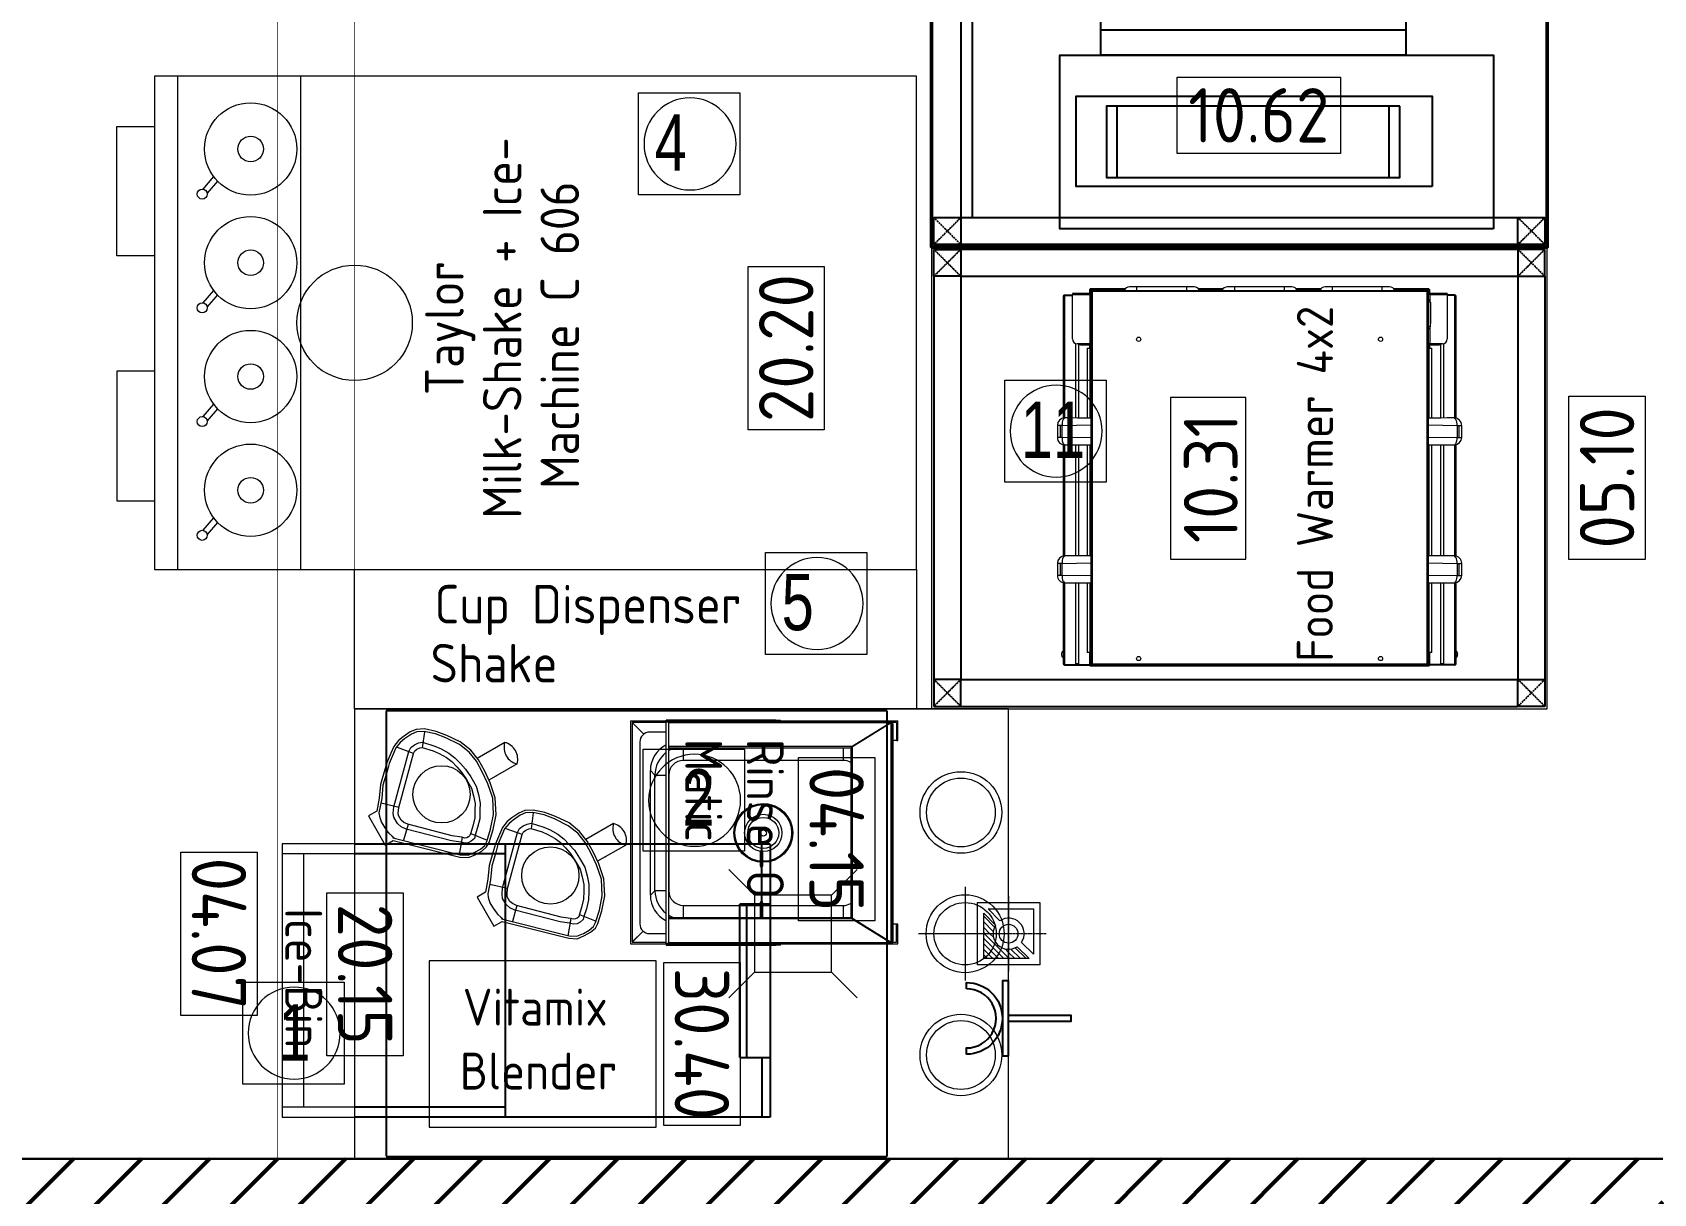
# Model space of a CAD drawing. Header units: inches. Extents: x 15 to 18199, y 5 to 12862.
# Drawn here: x 2122 to 4228, y 3961 to 5471 of the extents above; entities that cross this region are included whole.
import ezdxf
from ezdxf.enums import TextEntityAlignment as Align

# ---------------------------------------------------------------- set-up
doc = ezdxf.new("R2010")
doc.units = ezdxf.units.IN
doc.header["$MEASUREMENT"] = 0
for name, pattern in [('$0$XREF-M AMNTY-ARC-GR$0$DLINE', [0.55, 0.3, -0.25]), ('AUSGEZOGEN', [0]), ('GESTRICHELT', [0.75, 0.5, -0.25]), ('MITTE', [2, 1.25, -0.25, 0.25, -0.25])]:
    doc.linetypes.add(name, pattern=pattern)
for name, color, linetype, lineweight in [('100', 1, 'Continuous', 50), ('200', 7, 'Continuous', 13), ('230', 250, 'GESTRICHELT', 25), ('260G', 250, 'Continuous', 13), ('410AB', 90, 'Continuous', 13), ('410BA', 160, 'Continuous', 13), ('410P', 4, 'Continuous', 13), ('410PA', 4, 'Continuous', 13), ('410W', 160, 'Continuous', 13), ('500', 4, 'Continuous', 13), ('arrow', 75, 'Continuous', 13), ('Visible Edges(ISO)', 7, 'Continuous', 50)]:
    doc.layers.add(name, color=color, linetype=linetype, lineweight=lineweight)
for name, color, linetype in [('210', 250, 'Continuous'), ('260', 250, 'AUSGEZOGEN'), ('410E', 240, 'Continuous')]:
    doc.layers.add(name, color=color, linetype=linetype)
doc.styles.add('A', font='swisscl.ttf')
doc.styles.add('ISO8', font='isocp.shx')

# ---------------------------------------------------------------- blocks, each defined once
blk = doc.blocks.new('POS_G')
at = {"layer": '410P'}
blk.add_lwpolyline([(-106.1, -49.5), (-106.1, 49.5), (106.1, 49.5), (106.1, -49.5)], close=True, dxfattribs=at)
at = {"layer": '410P', "color": 3, "style": 'ISO8'}
blk.add_attdef('POS', text='', height=70.7, dxfattribs=at).set_placement((0, 0), align=Align.MIDDLE)
blk = doc.blocks.new('A$C65EE5DDD')
at = {"layer": '200'}
for p, q in [((125.8, 691.5), (111.8, 675.3)), ((130.9, 685.6), (117.4, 670)), ((125.8, 543.7), (111.8, 527.5)), ((130.9, 537.7), (117.4, 522.1)), ((125.8, 395.9), (111.8, 379.6)), ((130.9, 389.9), (117.4, 374.3)), ((125.8, 248), (111.8, 231.8)), ((130.9, 242.1), (117.4, 226.4))]:
    blk.add_line(p, q, dxfattribs=at)
blk.add_lwpolyline([(79, 822), (79, 181), (239, 181), (239, 822)], close=True, dxfattribs=at)
for centre, radius in [((173.9, 727.4), 60), ((173.9, 727.4), 16.6), ((111, 668.8), 6.53), ((173.9, 579.6), 60), ((173.9, 579.6), 16.6), ((111, 521), 6.53), ((173.9, 431.7), 60), ((173.9, 431.7), 16.6), ((111, 373.1), 6.53), ((173.9, 283.9), 60), ((173.9, 283.9), 16.6), ((111, 225.3), 6.53)]:
    blk.add_circle(centre, radius, dxfattribs=at)
at = {"layer": '260G'}
for p, q in [((0, 588.4), (0, 756.8)), ((0, 756.8), (48.8, 756.8)), ((48.8, 588.4), (0, 588.4)), ((0, 438.7), (0, 270.3)), ((48.8, 438.7), (0, 438.7)), ((0, 270.3), (48.8, 270.3))]:
    blk.add_line(p, q, dxfattribs=at)
for points in [[(1039, 822), (49, 822), (49, 181), (1039, 181)], [(1039, 181), (1039, 0), (309, 0), (309, 181)]]:
    blk.add_lwpolyline(points, close=True, dxfattribs=at)
at = {"layer": '410AB'}
blk.add_circle((309, 501.5), 75, dxfattribs=at)
at = {"rotation": 90}
blk.add_blockref('POS_G', (869.9, 468.7), dxfattribs=at).add_auto_attribs({'POS': '20.20'})
at = {"layer": '200', "color": 4, "style": 'ISO8'}
for s, p in [('Milk-Shake + Ice-', (525.7, 494.7)), ('Machine C 606', (600.7, 485.3)), ('Taylor', (450.7, 494.7))]:
    blk.add_text(s, height=50, rotation=90, dxfattribs=at).set_placement(p, align=Align.CENTER)
for s, p in [('Cup Dispenser', (612.3, 110.8)), ('Shake', (490.3, 34.2))]:
    blk.add_text(s, height=50, dxfattribs=at).set_placement(p, align=Align.CENTER)
blk = doc.blocks.new('A$C04F36E42')
at = {"layer": '260'}
for p, q in [((492.8, 258.5), (96.1, 258.5)), ((117.6, 66.7), (117.6, 159.8)), ((471, 66.7), (471, 159.8))]:
    blk.add_line(p, q, dxfattribs=at)
for points in [[(492.8, 226), (96.1, 226), (96.1, 291), (492.8, 291)], [(606.4, 0), (42.8, 0), (42.8, 226), (606.4, 226)], [(526.7, 55), (64, 55), (64, 172.4), (526.7, 172.4)], [(485, 159.8), (103.8, 159.8), (103.8, 66.7), (485, 66.7)]]:
    blk.add_lwpolyline(points, close=True, dxfattribs=at)
at = {"layer": '410P'}
blk.add_blockref('POS_G', (301.5, 147.7), dxfattribs=at).add_auto_attribs({'POS': '10.62'})
at = {"layer": '210', "color": 4, "style": 'ISO8'}
blk.add_text('Prince Castle DCFT-BK', height=50, dxfattribs=at).set_placement((-7.5, 315.8))
blk = doc.blocks.new('A$C0C875519')
at = {"layer": '230'}
for p, q in [((118.8, 2662.3), (118.8, 38.3)), ((133.8, 38.3), (133.8, 2662.3)), ((83.8, 38.3), (118.8, 3.3)), ((83.8, 3.3), (118.8, 38.3)), ((118.8, 38.3), (842.8, 38.3)), ((842.8, 38.3), (877.8, 3.3)), ((842.8, 3.3), (877.8, 38.3)), ((842.8, 3.3), (118.8, 3.3))]:
    blk.add_line(p, q, dxfattribs=at)
for points in [[(118.8, 38.3), (118.8, 3.3), (83.8, 3.3), (83.8, 38.3)], [(877.8, 38.3), (877.8, 3.3), (842.8, 3.3), (842.8, 38.3)]]:
    blk.add_lwpolyline(points, close=True, dxfattribs=at)
at = {"layer": 'Visible Edges(ISO)', "color": 7, "linetype": 'Continuous'}
blk.add_lwpolyline([(880.8, 747.4), (880.8, 0), (80.9, 0), (80.9, 32.5), (80.9, 389.8)], dxfattribs=at)
at = {"layer": '200'}
blk.add_blockref('A$C04F36E42', (204.5, 23.5), dxfattribs=at)
blk = doc.blocks.new('POS-G-A')
at = {"layer": '410P'}
blk.add_lwpolyline([(-105, -49), (-105, 49), (105, 49), (105, -49)], close=True, dxfattribs=at)
at = {"layer": '410P', "color": 3, "style": 'ISO8'}
blk.add_attdef('POS', text='', height=70, dxfattribs=at).set_placement((0, 0), align=Align.MIDDLE_CENTER)
at = {"layer": '410PA', "color": 4, "style": 'ISO8'}
blk.add_attdef('ARTIKELNUMMER', text='', height=50, dxfattribs=at).set_placement((0, -119), align=Align.CENTER)
blk = doc.blocks.new('A$C14E420AB')
at = {"layer": '260G', "color": 250}
for p, q in [((1, 516), (2, 516)), ((1, 516), (1, 472.4)), ((2, 516), (2, 481.1)), ((2.1, 516), (2.1, 501.8)), ((108.2, 516), (2.1, 516)), ((108.5, 517.7), (2.7, 517.7)), ((117.2, 482.1), (117.9, 519.3)), ((133.4, 525.3), (117.9, 525.3)), ((117.9, 519.3), (117.9, 525.3)), ((117.9, 521.5), (133.4, 521.5)), ((117.9, 519.3), (133.4, 519.3)), ((133.4, 525.3), (133.4, 525.3)), ((133.4, 519.3), (133.4, 525.3)), ((133.4, 519.3), (133.4, 519.3)), ((133.4, 519.3), (134.2, 482.1)), ((287.7, 517.7), (142.8, 517.7)), ((287.4, 516), (143.1, 516)), ((296.4, 482.1), (297.1, 519.3)), ((312.6, 525.3), (297.1, 525.3)), ((297.1, 519.3), (297.1, 525.3)), ((297.1, 521.5), (312.6, 521.5)), ((297.1, 519.3), (312.6, 519.3)), ((312.6, 525.3), (312.6, 525.3)), ((312.6, 519.3), (312.6, 525.3)), ((312.6, 519.3), (312.6, 519.3)), ((312.6, 519.3), (313.4, 482.1)), ((480.9, 517.7), (322, 517.7)), ((481.5, 516), (322.3, 516)), ((425.1, 505.9), (483, 505.9)), ((481.5, 516), (481.5, 505.9)), ((482.6, 516), (481.7, 516)), ((481.7, 516), (481.7, 505.9)), ((482.6, 516), (482.6, 505.9)), ((483, 505.9), (483, 483.4)), ((484.4, 505.9), (483.1, 505.9)), ((483.1, 483.4), (483.1, 505.9)), ((484.4, 483.4), (484.4, 505.9)), ((108.2, 501.8), (2.1, 501.8)), ((2.7, 497.9), (2.7, 501.8)), ((108.2, 497.9), (2.7, 497.9)), ((17.5, 482.6), (17.5, 486.5)), ((108.2, 486.5), (17.5, 486.5)), ((287.4, 497.9), (143.1, 497.9)), ((287.4, 486.5), (143.1, 486.5)), ((287.4, 501.8), (143.2, 501.8)), ((419.3, 501.8), (322.3, 501.8)), ((418.8, 497.9), (322.3, 497.9)), ((413, 486.5), (322.3, 486.5)), ((413, 486.5), (413, 482.6)), ((417.4, 495.4), (418.7, 495.4)), ((417.4, 495.4), (417.4, 483.4)), ((418.7, 495.4), (418.7, 483.4)), ((418.8, 483.4), (418.8, 499.6)), ((0, 42.6), (0, 482.8)), ((0.9, 482.8), (0, 482.8)), ((1, 483.8), (1, 483.8)), ((1, 482.9), (1, 483.8)), ((1, 469.3), (1, 472.4)), ((1, 472.4), (1.2, 472.4)), ((1.2, 469.3), (1, 469.3)), ((2.1, 481.1), (1.2, 481.1)), ((1.2, 481.1), (1.2, 44.3)), ((17.5, 483.8), (2, 483.8)), ((2.3, 482.1), (2, 482.1)), ((487.2, 482.1), (2.3, 482.1)), ((2.3, 481.2), (2.3, 482.1)), ((2.9, 480.4), (2.9, 44.9)), ((486.6, 480.4), (2.9, 480.4)), ((17.5, 482.1), (17.5, 482.6)), ((17.5, 482.6), (108.2, 482.6)), ((143.1, 482.6), (287.4, 482.6)), ((322.3, 482.6), (413, 482.6)), ((417.4, 483.8), (413, 483.8)), ((413, 482.1), (413, 482.6)), ((418.7, 483.4), (417.4, 483.4)), ((418.8, 483.8), (418.7, 483.8)), ((483, 483.4), (418.8, 483.4)), ((483.1, 483.8), (483, 483.8)), ((483.1, 483.4), (484.4, 483.4)), ((489.4, 483.8), (484.4, 483.8)), ((486.6, 44.9), (486.6, 480.4)), ((487.2, 481.2), (487.2, 482.1)), ((488.7, 482.1), (487.2, 482.1)), ((487.4, 481.1), (488.3, 481.1)), ((488.3, 481.1), (488.3, 44.3)), ((488.7, 438.1), (488.7, 482.1)), ((489.4, 482.9), (489.4, 483.8)), ((489.5, 482.8), (490.4, 482.8)), ((490.4, 437.1), (490.4, 482.8)), ((488.2, 422), (493, 422)), ((493, 422), (493, 431.5)), ((493, 357.4), (493, 422)), ((488.2, 357.4), (493, 357.4)), ((488.7, 311.1), (488.7, 341.2)), ((490.4, 310.1), (490.4, 342.3)), ((493, 347.8), (493, 357.4)), ((488.2, 295), (493, 295)), ((493, 295), (493, 304.5)), ((493, 230.4), (493, 295)), ((488.2, 230.4), (493, 230.4)), ((488.7, 184.1), (488.7, 214.2)), ((490.4, 183.1), (490.4, 215.3)), ((493, 220.8), (493, 230.4)), ((493, 168), (493, 177.5)), ((488.2, 168), (493, 168)), ((493, 103.4), (493, 168)), ((488.2, 103.4), (493, 103.4)), ((488.7, 43.2), (488.7, 87.2)), ((490.4, 42.6), (490.4, 88.3)), ((493, 93.8), (493, 103.4)), ((0.9, 42.6), (0, 42.6)), ((1, 56.1), (1.2, 56.1)), ((1, 52.9), (1, 56.1)), ((1, 9.4), (1, 52.9)), ((1.2, 52.9), (1, 52.9)), ((1, 42.4), (1, 41.5)), ((2.1, 44.3), (1.2, 44.3)), ((2, 9.4), (2, 44.3)), ((2, 43.2), (2.3, 43.2)), ((2.3, 44.1), (2.3, 43.2)), ((2.3, 43.2), (487.2, 43.2)), ((2.9, 44.9), (486.6, 44.9)), ((17.5, 43.2), (17.5, 42.8)), ((17.5, 38.9), (17.5, 42.8)), ((108.2, 42.8), (17.5, 42.8)), ((117.9, 6), (117.2, 43.2)), ((134.2, 43.2), (133.4, 6)), ((287.4, 42.8), (143.1, 42.8)), ((297.1, 6), (296.4, 43.2)), ((313.4, 43.2), (312.6, 6)), ((413, 42.8), (322.3, 42.8)), ((413, 43.2), (413, 42.8)), ((413, 42.8), (413, 38.9)), ((441.4, 40.9), (441.4, 43.2)), ((473.1, 40.9), (473.1, 43.2)), ((487.2, 44.1), (487.2, 43.2)), ((487.2, 43.2), (488.7, 43.2)), ((487.4, 44.3), (488.3, 44.3)), ((489.4, 42.4), (489.4, 41.5)), ((489.5, 42.6), (490.4, 42.6)), ((1, 41.5), (1, 41.5)), ((2, 41.5), (17.5, 41.5)), ((2.1, 9.4), (2.1, 23.6)), ((108.2, 23.6), (2.1, 23.6)), ((108.2, 27.5), (2.7, 27.5)), ((2.7, 23.6), (2.7, 27.5)), ((17.5, 38.9), (108.2, 38.9)), ((143.1, 38.9), (287.4, 38.9)), ((287.4, 27.5), (143.1, 27.5)), ((287.4, 23.6), (143.1, 23.6)), ((322.3, 38.9), (413, 38.9)), ((418.1, 27.5), (322.3, 27.5)), ((419, 23.6), (322.3, 23.6)), ((413, 41.5), (417.5, 41.5)), ((418.7, 41.3), (417.4, 41.3)), ((417.4, 41.3), (417.4, 29.3)), ((417.4, 29.3), (418.7, 29.3)), ((418.7, 41.3), (418.7, 29.3)), ((418.8, 25.1), (418.8, 41.3)), ((439.7, 41.3), (418.8, 41.3)), ((441.8, 40.8), (441, 40.8)), ((441.4, 40.9), (441.5, 40.9)), ((473, 40.9), (441.5, 40.9)), ((441.8, 40.9), (441.8, 40.8)), ((472.7, 40.8), (441.8, 40.8)), ((445, 40.8), (445, 40.6)), ((447.6, 40.6), (445, 40.6)), ((447.6, 40.6), (447.6, 40.8)), ((457.9, 40.6), (447.6, 40.6)), ((457.9, 40.6), (457.9, 40.8)), ((472.5, 40.6), (457.9, 40.6)), ((472.5, 40.6), (472.5, 40.8)), ((472.7, 40.8), (472.7, 40.9)), ((473.5, 40.8), (472.7, 40.8)), ((473, 40.9), (473.1, 40.9)), ((483, 41.3), (474.8, 41.3)), ((483, 41.3), (483, 18.7)), ((483.1, 41.3), (484.4, 41.3)), ((483.1, 18.7), (483.1, 41.3)), ((484.3, 41.5), (489.4, 41.5)), ((484.4, 18.7), (484.4, 41.3)), ((1, 9.4), (2, 9.4)), ((108.2, 9.4), (2.1, 9.4)), ((108.5, 7.7), (2.7, 7.7)), ((133.4, 6), (117.9, 6)), ((117.9, 6), (117.9, 6)), ((117.9, 6), (117.9, 0)), ((133.4, 3.8), (117.9, 3.8)), ((117.9, 0), (133.4, 0)), ((117.9, 0), (117.9, 0)), ((133.4, 6), (133.4, 0)), ((287.7, 7.7), (142.9, 7.7)), ((287.4, 9.4), (143.2, 9.4)), ((312.6, 6), (297.1, 6)), ((297.1, 6), (297.1, 6)), ((297.1, 6), (297.1, 0)), ((312.6, 3.8), (297.1, 3.8)), ((297.1, 0), (312.6, 0)), ((297.1, 0), (297.1, 0)), ((312.6, 6), (312.6, 0)), ((480.9, 7.7), (322.1, 7.7)), ((481.5, 9.4), (322.4, 9.4)), ((483, 18.7), (425.1, 18.7)), ((481.5, 9.4), (481.5, 18.7)), ((481.7, 9.4), (481.7, 18.7)), ((482.6, 9.4), (481.7, 9.4)), ((482.6, 9.4), (482.6, 18.7)), ((484.4, 18.7), (483.1, 18.7))]:
    blk.add_line(p, q, dxfattribs=at)
at = {"layer": '260G', "color": 250, "flags": 128}
for points in [[(2.1, 516), (2.2, 516.4), (2.2, 516.8), (2.3, 517.2), (2.5, 517.5), (2.6, 517.6), (2.7, 517.7)], [(14.9, 519.9), (14.9, 519.9), (14.9, 520), (14.9, 520), (14.9, 520.1), (14.9, 520.1), (14.9, 520.1), (14.9, 520.2), (14.9, 520.2)], [(15.7, 520.2), (15.7, 520.2), (15.7, 520.1), (15.7, 520.1), (15.7, 520.1), (15.7, 520), (15.7, 520), (15.7, 519.9), (15.7, 519.9)], [(117.9, 519.3), (115.8, 519.3), (113.8, 519.1), (112, 518.7), (110.8, 518.3), (110.1, 517.8), (109.7, 517.4), (108.6, 516.4), (108.4, 516.1), (108.2, 515.9), (108.2, 515.9)], [(108.2, 515.9), (108.2, 506.6), (108.2, 498.4), (108.2, 491.2), (108.2, 485), (108.2, 482.1)], [(117.9, 525.3), (117.9, 525.3)], [(143.1, 515.9), (143.1, 515.9), (142.8, 516.3), (142.5, 516.6), (141.6, 517.4), (141.2, 517.8), (140.6, 518.3), (139.3, 518.7), (137.6, 519.1), (135.5, 519.3), (133.4, 519.3)], [(143.1, 482.1), (143.1, 486), (143.1, 492.2), (143.1, 499.3), (143.2, 507.2), (143.2, 515.9)], [(287.3, 515.9), (287.4, 506.6), (287.4, 498.4), (287.4, 491.2), (287.4, 485), (287.4, 482.1)], [(297.1, 519.3), (295, 519.3), (292.9, 519.1), (291.2, 518.7), (290, 518.3), (289.3, 517.8), (288.9, 517.4), (287.8, 516.4), (287.6, 516.1), (287.4, 515.9), (287.4, 515.9)], [(297.1, 525.3), (297.1, 525.3)], [(322.3, 515.9), (322.3, 515.9), (322, 516.3), (321.6, 516.6), (320.8, 517.4), (320.4, 517.8), (319.7, 518.3), (318.5, 518.7), (316.8, 519.1), (314.7, 519.3), (312.6, 519.3)], [(322.3, 482.1), (322.3, 486), (322.3, 492.2), (322.3, 499.3), (322.4, 507.2), (322.4, 515.9)], [(480.9, 517.7), (481, 517.6), (481.2, 517.5), (481.3, 517.3), (481.4, 517.1), (481.5, 516.6), (481.5, 516)], [(0.9, 482.8), (1, 482.6), (1, 482.5)], [(417.4, 483.4), (417.6, 482.4), (417.8, 482.1)], [(419.2, 482.2), (418.9, 483), (418.8, 483.4)], [(483, 483.4), (482.7, 482.4), (482.6, 482.2)], [(484, 482.1), (484.3, 483), (484.4, 483.4)], [(1, 43.1), (0.6, 42.9), (0.2, 42.8), (0, 42.7), (0, 42.6)], [(1, 42.8), (1, 42.7), (0.9, 42.6)], [(108.2, 43.2), (108.2, 39.4), (108.2, 33.1), (108.2, 26.1), (108.2, 18.2), (108.2, 9.5)], [(143.2, 9.5), (143.2, 18.8), (143.1, 27), (143.1, 34.1), (143.1, 40.4), (143.1, 43.2)], [(287.4, 43.2), (287.4, 39.4), (287.4, 33.1), (287.4, 26.1), (287.4, 18.2), (287.3, 9.5)], [(322.4, 9.5), (322.4, 18.8), (322.3, 27), (322.3, 34.1), (322.3, 40.4), (322.3, 43.2)], [(2.7, 7.7), (2.6, 7.7), (2.5, 7.9), (2.3, 8.2), (2.2, 8.6), (2.2, 8.9), (2.1, 9.4)], [(14.9, 5.2), (14.9, 5.2), (14.9, 5.2), (14.9, 5.3), (14.9, 5.3), (14.9, 5.3), (14.9, 5.4), (14.9, 5.4), (14.9, 5.5)], [(15.7, 5.5), (15.7, 5.4), (15.7, 5.4), (15.7, 5.3), (15.7, 5.3), (15.7, 5.3), (15.7, 5.2), (15.7, 5.2), (15.7, 5.2)], [(108.2, 9.5), (108.2, 9.4), (108.5, 9.1), (108.9, 8.7), (109.7, 7.9), (110.1, 7.5), (110.8, 7.1), (112, 6.6), (113.8, 6.3), (115.8, 6.1), (117.9, 6)], [(133.4, 6), (135.5, 6.1), (137.6, 6.3), (139.3, 6.6), (140.6, 7.1), (141.2, 7.5), (141.6, 7.9), (142.7, 9), (143, 9.2), (143.2, 9.4), (143.2, 9.5)], [(133.4, 0), (133.4, 0)], [(287.4, 9.5), (287.4, 9.4), (287.7, 9.1), (288.1, 8.7), (288.9, 7.9), (289.3, 7.5), (290, 7.1), (291.2, 6.6), (292.9, 6.3), (295, 6.1), (297.1, 6)], [(312.6, 6), (314.7, 6.1), (316.8, 6.3), (318.5, 6.6), (319.7, 7.1), (320.4, 7.5), (320.8, 7.9), (321.9, 9), (322.1, 9.2), (322.4, 9.4), (322.4, 9.5)], [(312.6, 0), (312.6, 0)], [(481.5, 9.4), (481.5, 8.9), (481.4, 8.5), (481.3, 8.1), (481.1, 7.8), (480.9, 7.7)]]:
    blk.add_lwpolyline(points, dxfattribs=at)
at = {"layer": '260G', "color": 250}
for centre in [(9.8, 419.8), (9.8, 105.5), (424.7, 105.5)]:
    blk.add_circle(centre, 2.77, dxfattribs=at)
at = {"layer": '260G'}
blk.add_circle((424.7, 419.8), 2.77, dxfattribs=at)
at = {"layer": '260G', "color": 250}
for centre, radius, start, end in [((2.7, 516), 1.7, 90.0007, 179.9993), ((2.7, 516), 0.733, 133.9075, 180.9897), ((15.3, 514.4), 5.78, 109.7847, 145.8923), ((15.3, 514.4), 5.79, 93.7501, 109.7327), ((11.3, 519.7), 2.05, 3.7985, 4.1176), ((15.3, 514.3), 5.57, 86.3324, 93.6676), ((15.3, 514.4), 5.79, 70.2673, 86.2502), ((15.3, 514.4), 5.78, 34.1077, 70.2153), ((19.3, 519.7), 2.05, 175.8824, 176.2015), ((117.8, 515.7), 9.66, 89.5572, 178.8069), ((133.5, 515.7), 9.69, 1.3594, 90.2766), ((297, 515.7), 9.66, 89.5573, 178.8068), ((312.7, 515.7), 9.69, 1.3594, 90.2765), ((425.1, 499.6), 6.35, 90, 180), ((480.9, 516), 1.7, 0.0007, 89.9993), ((481, 516), 0.673, 357.6524, 39.1632), ((420.3, 495.4), 2.82, 121.532, 180), ((420.3, 495.4), 1.6, 157.1364, 180), ((1.2, 484), 1.78, 225.7796, 263.7773), ((3.4, 484.2), 3.8, 234.8711, 262.6361), ((3.3, 481.7), 1.35, 207.516, 252.4022), ((0.3, 480.4), 2.65, 1.0734, 41.4194), ((1.7, 480.1), 1.23, 15.3341, 64.7476), ((420, 483.3), 1.34, 176.1981, 232.7442), ((481.7, 483.3), 1.43, 308.277, 2.9087), ((490.4, 479.9), 3.81, 144.8731, 172.6333), ((487.9, 480), 1.35, 117.5142, 162.4027), ((486.5, 483.1), 2.65, 271.0726, 311.4202), ((486.3, 481.6), 1.23, 285.3341, 334.7476), ((492.5, 481.6), 3.8, 144.871, 172.6362), ((490, 481.7), 1.35, 117.5142, 162.4041), ((488.7, 484.8), 2.65, 271.0728, 311.4212), ((488.4, 483.3), 1.23, 285.3354, 334.7487), ((485.7, 431.5), 7.26, 0, 70.5288), ((485.7, 347.8), 7.26, 289.4712, 0), ((485.7, 304.5), 7.26, 0, 70.5288), ((485.7, 220.8), 7.26, 289.4712, 0), ((485.7, 177.5), 7.26, 0, 70.5288), ((485.7, 93.8), 7.26, 289.4712, 0), ((3, 42.3), 2.65, 91.071, 131.4218), ((3.3, 43.7), 1.23, 105.3317, 154.7501), ((-0.8, 45.4), 3.81, 324.8714, 352.6355), ((1.7, 45.3), 1.35, 297.5159, 342.4013), ((420, 41.4), 2.58, 133.555, 181.0585), ((420.1, 41.4), 1.43, 128.2733, 182.913), ((431.6, 37.7), 13.3, 155.3029, 164.135), ((441.4, 44), 3.17, 194.1227, 260.5875), ((473.1, 44), 3.17, 279.4125, 345.4041), ((464.8, 35.6), 19.1, 17.3197, 23.4616), ((481.8, 41.4), 1.34, 356.1981, 52.7442), ((482, 41.5), 2.36, 356.0888, 48.1134), ((486.1, 41.1), 3.8, 54.871, 82.6362), ((489.2, 45), 2.65, 181.0728, 221.4212), ((487.8, 45.2), 1.23, 195.3354, 244.7487), ((486.2, 43.6), 1.35, 27.5142, 72.4041), ((488.2, 39.5), 3.81, 54.8712, 82.6356), ((491.4, 43.3), 2.65, 181.072, 221.4208), ((489.9, 43.6), 1.23, 195.3323, 244.7505), ((488.3, 42), 1.35, 27.5159, 72.4013), ((420.3, 29.3), 2.82, 180, 238.468), ((420.3, 29.3), 1.6, 180, 202.8636), ((425.1, 25.1), 6.35, 180, 270), ((441.3, 44.2), 3.31, 263.1053, 272.1093), ((473.3, 43.8), 2.9, 267.2546, 277.5307), ((2.7, 9.4), 1.7, 179.9995, 270.001), ((2.6, 9.4), 0.683, 177.2742, 227.7679), ((15.3, 10.9), 5.78, 214.1077, 250.2153), ((15.3, 11), 5.8, 250.2709, 266.2485), ((12.6, 5.6), 0.756, 355.5991, 356.4642), ((15.3, 11.1), 5.58, 266.3399, 273.6601), ((15.3, 11), 5.8, 273.7513, 289.7292), ((15.3, 10.9), 5.78, 289.7847, 325.8923), ((18, 5.6), 0.756, 183.5358, 184.4009), ((117.9, 9.7), 9.69, 181.3594, 270.2766), ((133.5, 9.7), 9.66, 269.5571, 358.8069), ((297.1, 9.7), 9.69, 181.3594, 270.2766), ((312.7, 9.7), 9.66, 269.5571, 358.8069), ((480.9, 9.4), 1.7, 269.9992, 0.0003), ((481, 9.4), 0.63, 320.63, 2.3037)]:
    blk.add_arc(centre, radius, start, end, dxfattribs=at)
at = {"layer": '410P'}
ref = blk.add_blockref('POS-G-A', (244.1, 329.6), dxfattribs=dict(at, xscale=-1, rotation=180))
ref.add_attrib('POS', '10.31', dxfattribs={"color": 3, "height": 70, "style": 'ISO8'}).set_placement((244.1, 326.1), align=Align.MIDDLE_CENTER)
at = {"insert": (5.3, 214.2), "char_height": 47, "width": 485.043, "attachment_point": 1, "style": 'ISO8'}
blk.add_mtext('{\\C4;Food Warmer 4x2}', dxfattribs=at)
blk = doc.blocks.new('A$C44EF5B2E')
at = {"layer": '200'}
blk.add_lwpolyline([(0, 0), (600, 0), (600, 800), (0, 800)], close=True, dxfattribs=at)
at = {"layer": '230'}
for p, q in [((3, 797), (38, 762)), ((38, 797), (3, 762)), ((38, 797), (562, 797)), ((597, 797), (562, 762)), ((562, 797), (597, 762)), ((3, 762), (3, 38)), ((38, 38), (38, 762)), ((38, 762), (562, 762)), ((562, 38), (562, 762)), ((597, 38), (597, 762)), ((3, 3), (38, 38)), ((38, 3), (3, 38)), ((38, 38), (562, 38)), ((597, 3), (562, 38)), ((562, 3), (597, 38)), ((38, 3), (562, 3))]:
    blk.add_line(p, q, dxfattribs=at)
for points in [[(3, 762), (38, 762), (38, 797), (3, 797)], [(597, 762), (562, 762), (562, 797), (597, 797)], [(3, 38), (38, 38), (38, 3), (3, 3)], [(597, 38), (562, 38), (562, 3), (597, 3)]]:
    blk.add_lwpolyline(points, close=True, dxfattribs=at)
blk = doc.blocks.new('A$C5A6F7B37')
at = {"layer": '260G', "rotation": 90}
blk.add_blockref('A$C14E420AB', (688.9, 55.4), dxfattribs=at)
at = {"layer": '410P', "linetype": 'GESTRICHELT', "rotation": 90}
blk.add_blockref('POS_G', (877.8, 300), dxfattribs=at).add_auto_attribs({'POS': '05.10'})
at = {"layer": '500', "rotation": 270}
blk.add_blockref('A$C44EF5B2E', (0, 600), dxfattribs=at)
blk = doc.blocks.new('A$C19A1477A')
at = {"layer": '230'}
for name, p in [('A$C0C875519', (899.2, 600)), ('A$C5A6F7B37', (980, 0))]:
    blk.add_blockref(name, p, dxfattribs=at)
blk = doc.blocks.new('230V')
at = {"layer": '410E'}
blk.add_lwpolyline([(8.1, -48.6), (0, -48.6), (0, 48.6), (8.1, 48.6)], close=True, dxfattribs=at)
blk.add_lwpolyline([(54.675, 38.475), (54.675, 46.575, 1), (54.675, -46.575), (54.675, -38.475, -1)], format="xyb", close=True, dxfattribs=at)
blk.add_lwpolyline([(0, 4.05), (-81, 4.05), (-81, -4.05), (0, -4.05)], dxfattribs=at)
blk = doc.blocks.new('A$C12E8352C')
at = {"layer": '410W', "linetype": 'MITTE'}
for p, q in [((48.6, 0), (48.6, 97.2)), ((97.2, 48.6), (0, 48.6))]:
    blk.add_line(p, q, dxfattribs=at)
at = {"layer": '410W'}
for p, q in [((16.2, 81), (75.3, 81)), ((16.2, 21.9), (16.2, 81)), ((42.5, 81), (16.2, 54.7)), ((35.4, 81), (16.2, 61.8)), ((28.2, 81), (16.2, 69)), ((21, 81), (16.2, 76.2)), ((48.6, 79.9), (17.3, 48.6)), ((48.6, 72.8), (44.2, 68.4)), ((56.8, 81), (48.6, 72.8)), ((49.7, 81), (48.6, 79.9)), ((64, 81), (51.6, 68.6)), ((71.2, 81), (57.1, 67)), ((75.3, 81), (59.8, 65.5)), ((81, 75.3), (65.5, 59.8)), ((81, 75.3), (81, 16.2)), ((24.4, 48.6), (16.2, 40.4)), ((17.3, 48.6), (16.2, 47.5)), ((28.6, 45.6), (16.2, 33.2)), ((28.8, 53), (24.4, 48.6)), ((30.2, 40.1), (16.2, 26)), ((31.7, 37.4), (16.2, 21.9)), ((37.4, 31.7), (21.9, 16.2)), ((81, 16.2), (21.9, 16.2))]:
    blk.add_line(p, q, dxfattribs=at)
blk.add_lwpolyline([(89.1, 89.1), (89.1, 8.1), (8.1, 8.1), (8.1, 89.1)], close=True, dxfattribs=at)
blk.add_circle((48.6, 48.6), 12.2, dxfattribs=at)
for start, end in [(56.537, 213.463), (236.537, 33.463)]:
    blk.add_arc((48.6, 48.6), 20.2, start, end, dxfattribs=at)
blk = doc.blocks.new('BA')
at = {"layer": '410BA'}
for p, q in [((-83.3, 83.3), (-50, 50)), ((50, 50), (83.3, 83.3)), ((-83.3, -83.3), (-50, -50)), ((50, -50), (83.3, -83.3))]:
    blk.add_line(p, q, dxfattribs=at)
blk.add_lwpolyline([(-50, -50), (-50, 50), (50, 50), (50, -50)], close=True, dxfattribs=at)
blk = doc.blocks.new('AW')
at = {"layer": '410BA'}
for p, q in [((0, 48.6), (0, -48.6)), ((-48.6, 0), (48.6, 0))]:
    blk.add_line(p, q, dxfattribs=at)
for radius in [40.5, 32.4]:
    blk.add_circle((0, 0), radius, dxfattribs=at)
blk = doc.blocks.new('A$C455C4762')
at = {"layer": '260G'}
blk.add_lwpolyline([(0, 0), (216, 0), (216, 295), (0, 295)], close=True, dxfattribs=at)
at = {"layer": '210', "color": 4, "style": 'ISO8'}
for s, p in [('Blender', (167.2, 39.8)), ('Vitamix', (84.1, 43.6))]:
    blk.add_text(s, height=48, rotation=90, dxfattribs=at).set_placement(p)
blk = doc.blocks.new('A$C74C54691')
at = {"layer": '260G'}
for p, q in [((73.2, 201.1), (73.2, 159.8)), ((105.4, 201.1), (105.4, 158.8)), ((9.1, 117.6), (25.5, 105)), ((153.4, 103.8), (171.7, 118.1)), ((8.6, 76.8), (25.7, 91)), ((152.6, 91.5), (169.8, 77)), ((61, 22.9), (77.3, 39.9)), ((102.8, 39), (117.6, 23.8)), ((70.7, 13.9), (74.7, 12.4)), ((74.7, 12.4), (82.1, 10.5)), ((82.1, 10.5), (88.8, 10.7)), ((88.8, 10.7), (95.4, 11.1)), ((95.4, 11.1), (100.2, 11.9)), ((100.2, 11.9), (105.5, 13.4)), ((105.5, 13.4), (108.7, 14.7))]:
    blk.add_line(p, q, dxfattribs=at)
for points in [[(111, 0), (111, 0), (111, 12.1), (173.3, 76.2), (179.3, 85.5), (180.5, 95.8), (180.5, 104.8), (179, 112.9), (175.6, 118.6), (163.7, 131.3), (149, 144.3), (129.2, 154.4), (109, 158.5), (91.7, 159.9), (75.8, 160.2), (59.9, 157.9), (43.6, 151.6), (27.7, 140.6), (16.2, 131.1), (5.8, 119.5), (0.9, 110), (0, 101.6), (0.9, 90.4), (2, 82.9), (5.5, 73.6), (11.3, 65.8), (19.4, 55.1), (25.7, 48.8), (39.9, 34.1), (54.4, 23.7), (67.4, 12.4), (67.4, 0), (111, 0)], [(107.8, 13.4), (170.7, 78.2), (176.2, 86.6), (177.3, 96), (177.3, 104.5), (176, 111.7), (173, 116.7), (161.5, 129), (147.2, 141.7), (128.1, 151.4), (108.6, 155.3), (91.5, 156.7), (76, 157), (60.8, 154.8), (46.2, 148.7), (29.7, 138), (18.4, 128.7), (8.5, 117.7), (4, 109), (3.2, 101.6), (4.1, 90.7), (5.2, 83.7), (8.4, 75.2), (13.8, 67.8), (21.8, 57.3), (28, 51.1), (42, 36.5), (56.5, 26.2), (70.7, 13.9)], [(19.5, 108.8), (32, 120.3), (39.2, 125.6), (49.1, 131.4), (58.1, 135.2), (68, 137.8), (77.8, 139.8), (89.9, 140.4), (103.8, 140.4), (114.8, 137.6), (125.5, 134.2), (133.4, 129.2), (142.8, 123.5), (151.5, 115.3), (158.5, 107.6), (161.5, 104.8), (162.5, 99.4), (162.3, 95), (160.5, 90.7), (156.9, 86.9), (149.2, 77.2), (106.6, 34), (100.6, 29.7), (94.5, 27.7), (85.3, 27.7), (80.6, 29.7), (73.4, 34.6), (21.1, 87.3), (17.9, 92.3), (17.1, 98), (17.7, 103.8), (19.5, 108.8)]]:
    blk.add_lwpolyline(points, dxfattribs=at)
blk.add_lwpolyline([(25.1, 105.1), (36.2, 115.3), (42.9, 120.3), (52.2, 125.7), (60.2, 129.1), (69.5, 131.5), (78.6, 133.3), (90.1, 133.9), (103, 133.9), (113, 131.4), (122.8, 128.3), (129.9, 123.8), (138.7, 118.4), (146.9, 110.8), (153.9, 103), (155.5, 101.5), (156, 99), (155.9, 96.5), (155, 94.2), (152, 91.1), (144.3, 81.4), (102.3, 38.9), (97.7, 35.5), (93.5, 34.1), (86.6, 34.1), (83.7, 35.4), (77.6, 39.6), (26.2, 91.3), (24.1, 94.6), (23.6, 98.1), (24.1, 102.3)], close=True, dxfattribs=at)
blk.add_circle((90.6, 96.4), 37.2, dxfattribs=at)
for centre, start, end in [((89.3, 185.8), 43.5764, 136.4236), ((89.3, 216.4), 223.5764, 316.4236), ((89.3, 185.8), 314.3833, 316.4236)]:
    blk.add_arc(centre, 22.2, start, end, dxfattribs=at)
blk = doc.blocks.new('A$C29CC2020')
blk.add_line((0, 0), (0, 850))
at = {"layer": '200'}
blk.add_lwpolyline([(0, 0), (585, 0), (585, 850), (0, 850)], close=True, dxfattribs=at)
for centre, radius in [((134.9, 788), 53), ((134.9, 788), 44.7), ((450.1, 788), 53), ((450.1, 788), 44.7)]:
    blk.add_circle(centre, radius, dxfattribs=at)
at = {"layer": '230'}
blk.add_lwpolyline([(3, 41), (582, 41), (582, 692), (3, 692)], close=True, dxfattribs=at)
blk = doc.blocks.new('A$C70161F0E')
at = {"layer": '200'}
for p, q in [((26.2, 347.4), (0.8, 347.4)), ((0.8, 195), (0.8, 347.4)), ((1.2, 337.1), (1.2, 196.3)), ((2.5, 337.1), (1.2, 337.1)), ((2.5, 196.3), (2.5, 337.1)), ((3.5, 338.2), (2.7, 338.2)), ((3, 346.1), (26.2, 346.1)), ((3, 346), (26.2, 346)), ((3, 346), (3, 340.6)), ((3, 338.8), (3, 338.2)), ((3.4, 338.7), (3.4, 339.2)), ((3.4, 338.7), (34.4, 288.5)), ((3.4, 338.7), (3.4, 338.7)), ((3.4, 338.7), (3.4, 338.7)), ((288.9, 338.7), (3.4, 338.7)), ((3.5, 338.2), (3.5, 338.2)), ((3.5, 338.2), (34.3, 288.4)), ((3.5, 338.2), (3.5, 49.4)), ((5.7, 341.5), (5.7, 340.3)), ((286.6, 341.5), (5.7, 341.5)), ((5.7, 340.3), (286.6, 340.3)), ((26.2, 346.1), (26.2, 347.4)), ((26.2, 346), (26.2, 341.5)), ((288.9, 338.7), (257.9, 288.5)), ((258, 288.4), (288.8, 338.2)), ((265.2, 347.4), (265.2, 346.1)), ((290.6, 347.4), (265.2, 347.4)), ((265.2, 346.1), (288.3, 346.1)), ((288.3, 346), (265.2, 346)), ((265.2, 346), (265.2, 341.5)), ((286.6, 340.3), (286.6, 341.5)), ((288.3, 341.2), (288.3, 346)), ((288.3, 337.4), (288.3, 337.6)), ((288.8, 338.2), (288.8, 338.2)), ((288.8, 338.2), (289.6, 338.2)), ((288.8, 49.4), (288.8, 338.2)), ((288.9, 338.7), (288.9, 339.2)), ((288.9, 338.7), (288.9, 338.7)), ((289.8, 337.1), (289.8, 196.3)), ((291, 337.1), (289.8, 337.1)), ((290.6, 339.1), (290.6, 347.4)), ((291, 337.1), (291, 196.3)), ((15.5, 319.1), (15.5, 318.9)), ((277.4, 319.9), (277.4, 320.1)), ((34.3, 288.4), (34.3, 49.4)), ((257.9, 288.5), (34.4, 288.5)), ((35.7, 49.4), (35.7, 286.2)), ((35.7, 276.4), (52.2, 276.4)), ((35.8, 286.3), (256.5, 286.3)), ((52.2, 276.4), (52.2, 68.9)), ((240.7, 68.9), (240.7, 276.4)), ((240.7, 276.4), (256.6, 276.4)), ((256.6, 49.4), (256.6, 286.2)), ((258, 288.4), (258, 49.4)), ((0, 189), (0, 195)), ((1.2, 195), (0, 195)), ((2.5, 196.3), (1.2, 196.3)), ((1.2, 46.3), (1.2, 196.3)), ((2.5, 196.3), (2.5, 46.3)), ((289.8, 46.3), (289.8, 196.3)), ((291, 196.3), (289.8, 196.3)), ((291, 196.3), (291, 46.3)), ((292.3, 195), (291, 195)), ((292.3, 195), (292.3, 189)), ((0, 189), (1.2, 189)), ((0, 189), (0, 46.3)), ((291, 189), (292.3, 189)), ((292.3, 46.3), (292.3, 189)), ((52.2, 68.9), (35.7, 68.9)), ((256.6, 68.9), (240.7, 68.9)), ((1.2, 46.3), (0, 46.3)), ((0.8, 0), (0.8, 46.3)), ((1.2, 46.3), (2.5, 46.3)), ((2.5, 49.4), (289.8, 49.4)), ((289.8, 46.3), (2.5, 46.3)), ((3, 46.3), (3, 2.3)), ((15.5, 46.3), (15.5, 25)), ((71.3, 49.9), (221.6, 49.9)), ((71.3, 49.4), (71.3, 49.9)), ((71.3, 31.9), (71.3, 46.3)), ((221.6, 49.9), (221.6, 49.4)), ((221.6, 46.3), (221.6, 31.9)), ((277.4, 25), (277.4, 46.3)), ((288.3, 2.3), (288.3, 46.3)), ((289.8, 46.3), (291, 46.3)), ((290.6, 0), (290.6, 46.3)), ((291, 46.3), (292.3, 46.3)), ((71.3, 31.9), (65.4, 26)), ((227.5, 26), (65.4, 26)), ((221.6, 31.9), (71.3, 31.9)), ((227.5, 26), (221.6, 31.9)), ((0.8, 0), (290.6, 0)), ((3, 2.3), (18.1, 17.4)), ((3.1, 2.3), (18.1, 17.3)), ((3.1, 2.3), (288.2, 2.3)), ((28.2, 12.3), (264.7, 12.3)), ((274.1, 16.5), (288.3, 2.3)), ((288.2, 2.3), (274.1, 16.4))]:
    blk.add_line(p, q, dxfattribs=at)
for radius in [38.2, 36.8, 24.2, 20.2, 4]:
    blk.add_circle((146.5, 172.7), radius, dxfattribs=at)
for centre, radius, start, end in [((5.7, 337.1), 4.42, 90, 180), ((5.7, 337.1), 3.18, 90, 180), ((286.6, 337.1), 4.42, 0, 90), ((286.6, 337.1), 3.17, 0, 90), ((28.2, 25), 12.7, 180, 270), ((264.7, 25), 12.7, 270, 0)]:
    blk.add_arc(centre, radius, start, end, dxfattribs=at)
for centre, major_axis, ratio, start_param, end_param in [((227.3, 282.1), (26.4, 26.4), 0.995146, 5.85613, 5.859481), ((65.6, 282.1), (-26.4, 26.4), 0.995146, 0.441653, 0.445052), ((71.4, 276.4), (-13.6, 13.6), 0.995146, 0.240605, 0.782965), ((221.6, 276.4), (13.6, 13.6), 0.995146, 5.50022, 6.04258), ((221.6, 276.4), (26.2, 26.2), 0.999844, 5.791652, 5.793003), ((71.4, 69), (-13.6, -13.6), 0.995146, 5.50022, 7.06615), ((221.6, 69), (13.6, -13.6), 0.995146, 5.50022, 7.06615), ((65.6, 63.2), (-26.4, -26.4), 0.995146, 5.96979, 7.06615), ((71.4, 69), (-26.2, -26.2), 0.999844, 5.781541, 6.055562), ((71.4, 69), (-26.2, -26.2), 0.999844, 6.158309, 7.06615), ((221.6, 69), (26.2, -26.2), 0.999844, 5.50022, 6.408062), ((227.3, 63.2), (26.4, -26.4), 0.995146, 5.50022, 6.59658), ((221.6, 69), (26.2, -26.2), 0.999844, 0.227624, 0.447307)]:
    blk.add_ellipse(centre, major_axis=major_axis, ratio=ratio, start_param=start_param, end_param=end_param, dxfattribs=at)
for points in [[(2.5, 337.1), (2.5, 337.5), (2.9, 337.8), (3.5, 338.2)], [(5.7, 340.3), (4.9, 340.3), (4.1, 339.6), (3.4, 338.7)], [(3.5, 339.1), (3.5, 338.9), (3.4, 338.8), (3.4, 338.7)], [(286.6, 340.3), (287.4, 340.3), (288.2, 339.6), (288.9, 338.7)], [(289.8, 337.1), (289.8, 337.5), (289.4, 337.8), (288.8, 338.2)], [(34.4, 288.5), (34.4, 288.5), (34.4, 288.5), (34.4, 288.5)], [(34.4, 288.5), (34.6, 288.1), (34.9, 287.7), (35.1, 287.4)], [(35.7, 286.3), (35.8, 286.3), (35.8, 286.3), (35.8, 286.3)], [(35.7, 286.3), (35.7, 286.3), (35.7, 286.3), (35.7, 286.3)], [(256.5, 286.3), (256.5, 286.3), (256.5, 286.3), (256.6, 286.3)], [(256.6, 286.3), (256.6, 286.3), (256.6, 286.3), (256.6, 286.3)], [(257.2, 287.4), (257.4, 287.7), (257.7, 288.1), (257.9, 288.5)], [(257.9, 288.5), (257.9, 288.5), (257.9, 288.5), (257.9, 288.5)]]:
    blk.add_open_spline(points, degree=3, dxfattribs=at)
for points, knots in [([(3.5, 338.2), (3.4, 338.2), (3.3, 338.1), (3.1, 338), (3, 337.9), (2.8, 337.8), (2.7, 337.7), (2.6, 337.7)], [-0.2462228, -0.2462228, -0.2462228, -0.2462228, -0.208036, -0.208036, -0.1600245, -0.1600245, -0.105358, -0.105358, -0.105358, -0.105358]), ([(3.5, 338.2), (3.2, 338.2), (3, 338.1), (2.8, 338.1), (2.7, 338), (2.6, 338)], [-0.1348869, -0.1348869, -0.1348869, -0.1348869, -0.06680468, -0.06680468, -0.05082293, -0.05082293, -0.05082293, -0.05082293]), ([(4.3, 339.9), (4.2, 339.7), (4, 339.5), (3.8, 339.2), (3.7, 339.1), (3.5, 338.8), (3.4, 338.8), (3.4, 338.7)], [-0.1790198, -0.1790198, -0.1790198, -0.1790198, -0.0927854, -0.0927854, -0.0391003, -0.0391003, 0, 0, 0, 0]), ([(3.5, 339.1), (3.5, 339), (3.5, 339), (3.4, 338.9), (3.4, 338.8), (3.4, 338.7)], [-0.04273956, -0.04273956, -0.04273956, -0.04273956, -0.03315361, -0.03315361, 0, 0, 0, 0]), ([(3.7, 339.5), (3.7, 339.5), (3.6, 339.4), (3.6, 339.3), (3.5, 339.2), (3.5, 339.1)], [-0.09594901, -0.09594901, -0.09594901, -0.09594901, -0.07712353, -0.07712353, -0.04270741, -0.04270741, -0.04270741, -0.04270741]), ([(288.9, 338.7), (288.8, 338.8), (288.7, 338.9), (288.5, 339.2), (288.4, 339.4), (288.2, 339.7), (288.1, 339.8), (288, 339.9)], [-0.3401354, -0.3401354, -0.3401354, -0.3401354, -0.2860478, -0.2860478, -0.2178124, -0.2178124, -0.1632943, -0.1632943, -0.1632943, -0.1632943]), ([(288.9, 338.7), (288.8, 338.9), (288.8, 339.2), (288.7, 339.4), (288.6, 339.5), (288.6, 339.5)], [-0.1410934, -0.1410934, -0.1410934, -0.1410934, -0.06212343, -0.06212343, -0.04515587, -0.04515587, -0.04515587, -0.04515587]), ([(289.7, 337.7), (289.6, 337.7), (289.5, 337.8), (289.3, 337.9), (289.2, 338), (289, 338.1), (288.9, 338.2), (288.8, 338.2)], [-0.142375, -0.142375, -0.142375, -0.142375, -0.0973743, -0.0973743, -0.0412008, -0.0412008, 0, 0, 0, 0]), ([(289.7, 338), (289.6, 338), (289.6, 338.1), (289.3, 338.1), (289.1, 338.2), (288.8, 338.2)], [-0.08414771, -0.08414771, -0.08414771, -0.08414771, -0.07078488, -0.07078488, 0, 0, 0, 0]), ([(35.7, 286.2), (35.7, 286.4), (35.3, 287), (34.8, 287.7), (34.7, 287.9), (34.5, 288.2), (34.3, 288.4)], [0, 0, 0, 0, 0.743906, 0.743906, 0.743906, 1, 1, 1, 1]), ([(35.1, 287.4), (35.3, 287.1), (35.4, 286.9), (35.5, 286.7), (35.5, 286.7), (35.5, 286.7), (35.5, 286.6)], [0.3694904, 0.3694904, 0.3694904, 0.3694904, 0.694755, 0.694755, 0.694755, 0.73778, 0.73778, 0.73778, 0.73778]), ([(258, 288.4), (257.6, 287.9), (257.2, 287.3), (256.9, 286.9), (256.7, 286.6), (256.6, 286.3), (256.6, 286.2)], [0, 0, 0, 0, 0.54041, 0.54041, 0.54041, 1, 1, 1, 1]), ([(256.8, 286.6), (256.8, 286.7), (256.9, 286.9), (257, 287), (257, 287.1), (257.1, 287.3), (257.2, 287.4)], [0.26222, 0.26222, 0.26222, 0.26222, 0.4536364, 0.4536364, 0.4536364, 0.6305095, 0.6305095, 0.6305095, 0.6305095])]:
    blk.add_open_spline(points, degree=3, knots=knots, dxfattribs=at)
at = {"layer": '410P', "linetype": 'GESTRICHELT'}
blk.add_blockref('POS_G', (154.6, 268.1), dxfattribs=at).add_auto_attribs({'POS': '04.15'})
at = {"insert": (24.2, 199.3), "char_height": 48, "width": 191.82, "attachment_point": 1, "style": 'ISO8'}
blk.add_mtext('{\\C4;Rinse-O-\\PMatic}', dxfattribs=at)
blk = doc.blocks.new('A$C5DA75FCA')
at = {"layer": '200'}
for p, q in [((12.9, 94), (12.9, 0)), ((342.3, 94), (342.3, 0)), ((12.9, 27.6), (342.3, 27.6))]:
    blk.add_line(p, q, dxfattribs=at)
blk.add_lwpolyline([(0, 94), (0, 0), (355.2, 0), (355.2, 94)], dxfattribs=at)
at = {"layer": '230'}
for p, q in [((77.7, 594.6), (77.7, 634.3)), ((277.5, 594.6), (277.5, 634.3)), ((77.7, 623.4), (0, 623.4)), ((277.5, 623.4), (355.2, 623.4)), ((77.7, 603.4), (277.5, 603.4)), ((277.5, 594.6), (77.7, 594.6)), ((353.9, 290.4), (1.4, 290.4)), ((12.9, 290.4), (12.9, 94)), ((342.3, 290.4), (342.3, 94))]:
    blk.add_line(p, q, dxfattribs=at)
blk.add_lwpolyline([(0, 94), (0, 634.3), (355.2, 634.3), (355.2, 94)], dxfattribs=at)
at = {"insert": (83.6, 52), "char_height": 48, "width": 191.82, "attachment_point": 1, "style": 'ISO8'}
blk.add_mtext('{\\C4;Ice-Bin}', dxfattribs=at)
blk = doc.blocks.new('A$C22A94C02')
at = {"layer": '200'}
for name, p in [('A$C29CC2020', (0, 225.6)), ('A$C70161F0E', (15, 584.1)), ('A$C5DA75FCA', (175.8, 131.6))]:
    blk.add_blockref(name, p, dxfattribs=at)
at = {"layer": '200', "rotation": 29.99999999999996}
for p in [(186.5, 351.3), (81.1, 210)]:
    blk.add_blockref('A$C74C54691', p, dxfattribs=at)
at = {"layer": '230'}
blk.add_blockref('A$C455C4762', (327.8, 322.6), dxfattribs=at)
at = {"layer": '410P', "linetype": 'GESTRICHELT'}
for p, values in [((435.8, 677.1), {'POS': '30.40'}), ((345.3, 239.3), {'POS': '20.15'}), ((292.5, 49.5), {'POS': '04.07'})]:
    blk.add_blockref('POS_G', p, dxfattribs=at).add_auto_attribs(values)
blk = doc.blocks.new('A$C73E81AAF')
at = {"layer": '100', "rotation": 179.9974803199269}
blk.add_blockref('A$C12E8352C', (341.1, 1124.2), dxfattribs=at)
at = {"layer": '200'}
blk.add_blockref('A$C22A94C02', (0, 0), dxfattribs=at)
at = {"layer": '410BA', "xscale": 1.25, "yscale": 1.25, "zscale": 1.25, "rotation": 0.0016445455133177}
blk.add_blockref('AW', (292.5, 1019.1), dxfattribs=at)
at = {"layer": '410BA', "xscale": -1, "rotation": 89.99732678309304}
blk.add_blockref('BA', (292.5, 795.3), dxfattribs=at)
at = {"layer": '410E', "xscale": -1, "rotation": 89.99995196382952}
blk.add_blockref('230V', (402.5, 1075.6), dxfattribs=at)
blk = doc.blocks.new('WEE')
at = {"layer": 'arrow', "color": 1}
for p, q in [((31.4, -209.5), (31.4, -76.9)), ((31.4, -76.9), (163, -76.9)), ((163, -76.9), (163, -209.5)), ((163, -209.5), (31.4, -209.5))]:
    blk.add_line(p, q, dxfattribs=at)
blk.add_ellipse((98.2, -143.2), major_axis=(0, 59.8), ratio=1, start_param=-1.570506, end_param=4.712679, dxfattribs=at)

msp = doc.modelspace()

# ---------------------------------------------------------------- hatches: boundary and pattern name
at = {"lineweight": 50, "ltscale": 0.1}
h = msp.add_hatch(dxfattribs=at)
h.set_pattern_fill('ANSI31', color=5, scale=500, style=0)
h.set_pattern_definition([(45, (-178838.73, -1700645.184), (-44.1941738, 44.1941738), [])])
h.paths.add_polyline_path([(2580.2, 1806.6), (7815.2, 1806.6), (7815.2, 5366.6), (10280.2, 5366.6), (10280.2, 6608.1), (10105.2, 6608.1), (10105.2, 6008.1), (9855.2, 6008.1), (9855.2, 5491.6), (7815.2, 5491.6), (7815.2, 6091.6), (7815.2, 7601.6), (10330.2, 7601.6), (10330.2, 7766.6), (9940.2, 7766.6), (9940.2, 7726.6), (7690.2, 7726.6), (7690.2, 2006.6), (4240.2, 2006.6), (4240.2, 4006.6), (1540.2, 4006.6), (1540.2, 3916.6), (4080.2, 3916.6), (4080.2, 2006.6), (2580.2, 2006.6)])
h.paths.add_polyline_path([(540.2, 1806.6), (1540.2, 1806.6), (1540.2, 2006.6), (740.2, 2006.6), (740.2, 3916.6), (540.2, 3916.6)])

# ---------------------------------------------------------------- linework, layer by layer
at = {"lineweight": 30, "ltscale": 0.1}
msp.add_line((1540.2, 4006.6), (4240.2, 4006.6), dxfattribs=at)
at = {"linetype": '$0$XREF-M AMNTY-ARC-GR$0$DLINE', "lineweight": 50, "const_width": 1}
for points in [[(2440.2, 10226.6), (2440.2, 4006.6)], [(2540.2, 10226.6), (2540.2, 4006.6)]]:
    msp.add_lwpolyline(points, dxfattribs=at)

# ---------------------------------------------------------------- block references
at = {"lineweight": 50}
for p in [(2877.9, 5468.8), (3353.7, 5095.5), (3042.9, 4871.5), (2883.8, 4615.7), (2363.5, 4313.1)]:
    msp.add_blockref('WEE', p, dxfattribs=at)
at = {"layer": '200', "lineweight": 50, "rotation": 270}
msp.add_blockref('A$C73E81AAF', (2314.5, 4591.6), dxfattribs=at)
at = {"layer": '230', "lineweight": 50}
msp.add_blockref('A$C19A1477A', (2310, 4591.6), dxfattribs=at)
at = {"layer": '500', "lineweight": 50}
msp.add_blockref('A$C65EE5DDD', (2231.2, 4591.6), dxfattribs=at)

# ---------------------------------------------------------------- texts
at = {"layer": 'arrow', "color": 1, "lineweight": 50, "style": 'A'}
for s, height, p in [('4', 73.2, (2930.2, 5290.9)), ('11', 73.21, (3406, 4917.6)), ('5', 73.2, (3095.2, 4693.6)), ('2', 73.2, (2966.4, 4439.6)), ('1', 73.2, (2441.3, 4134))]:
    msp.add_text(s, height=height, dxfattribs=at).set_placement(p)

doc.saveas('drawing.dxf')
